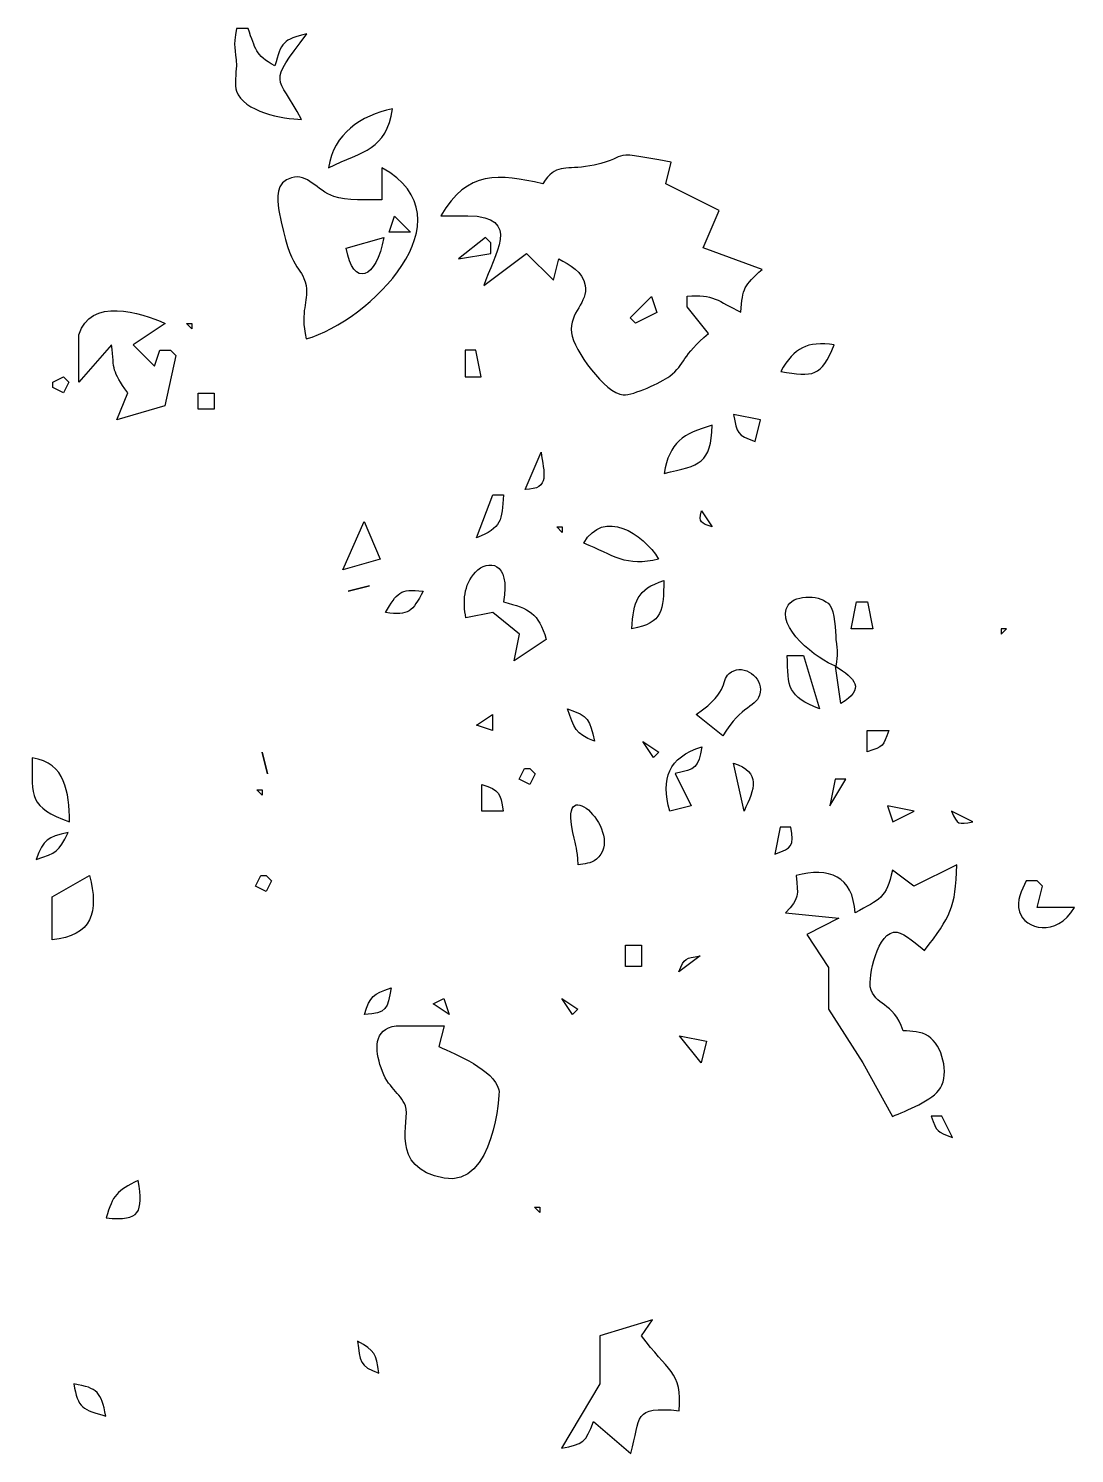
# Model space of a CAD drawing. Header units: centimetres. Extents: x -10.8 to 7.5, y -7.5 to 7.5.
# Drawn here: x 6.061 to 7.421, y 3.04 to 4.893 of the extents above; entities that cross this region are included whole.
import ezdxf

# ---------------------------------------------------------------- set-up
doc = ezdxf.new("R2010")
doc.units = ezdxf.units.CM
doc.header["$MEASUREMENT"] = 0
doc.layers.add('Layer 1', color=7, linetype='Continuous')

msp = doc.modelspace()

# ---------------------------------------------------------------- linework, layer by layer
at = {"layer": 'Layer 1'}
for points, knots in [([(6.34636, 4.8929), (6.35645, 4.86562), (6.35485, 4.85901), (6.38116, 4.84418), (6.38116, 4.84418), (6.38937, 4.87452), (6.39188, 4.87891), (6.42292, 4.88594), (6.42292, 4.88594), (6.37128, 4.81774), (6.38346, 4.83472), (6.41596, 4.77459), (6.41596, 4.77459), (6.39188, 4.77542), (6.33989, 4.78475), (6.33126, 4.81148), (6.33126, 4.81148), (6.32848, 4.81879), (6.33063, 4.83542), (6.33126, 4.84419), (6.33126, 4.84419), (6.32973, 4.86848), (6.32667, 4.8673), (6.33126, 4.89291), (6.33126, 4.89291), (6.33126, 4.89291), (6.34636, 4.8929), (6.34636, 4.8929)], [0, 0, 0, 0, 0.125, 0.125, 0.125, 0.125, 0.25, 0.25, 0.25, 0.25, 0.375, 0.375, 0.375, 0.375, 0.5, 0.5, 0.5, 0.5, 0.625, 0.625, 0.625, 0.625, 0.75, 0.75, 0.75, 0.75, 1, 1, 1, 1]), ([(6.5343, 4.7885), (6.52525, 4.7345), (6.497, 4.73401), (6.45079, 4.71195), (6.45079, 4.71195), (6.4581, 4.75628), (6.49213, 4.7796), (6.5343, 4.7885)], [0, 0, 0, 0, 0.3333333, 0.3333333, 0.3333333, 0.3333333, 1, 1, 1, 1]), ([(6.78499, 4.71341), (6.85145, 4.72385), (6.80274, 4.73763), (6.89634, 4.71891), (6.89634, 4.71891), (6.89634, 4.71891), (6.88938, 4.69107), (6.88938, 4.69107), (6.88938, 4.69107), (6.88938, 4.69107), (6.95897, 4.65627), (6.95897, 4.65627), (6.95897, 4.65627), (6.95897, 4.65627), (6.93809, 4.60755), (6.93809, 4.60755), (6.93809, 4.60755), (6.93809, 4.60755), (7.01464, 4.57971), (7.01464, 4.57971), (7.01464, 4.57971), (6.99091, 4.55827), (6.98938, 4.55584), (6.9868, 4.52403), (6.9868, 4.52403), (6.95764, 4.53857), (6.95103, 4.54797), (6.91721, 4.54491), (6.91721, 4.54491), (6.91721, 4.54491), (6.91721, 4.53099), (6.91721, 4.53099), (6.91721, 4.53099), (6.91721, 4.53099), (6.94505, 4.49619), (6.94505, 4.49619), (6.94505, 4.49619), (6.91004, 4.468), (6.91505, 4.45631), (6.89446, 4.441), (6.89446, 4.441), (6.88326, 4.43265), (6.84783, 4.41595), (6.83405, 4.41671), (6.83405, 4.41671), (6.81081, 4.4181), (6.76919, 4.4751), (6.76675, 4.49723), (6.76675, 4.49723), (6.76383, 4.52395), (6.78874, 4.53676), (6.78471, 4.55882), (6.78471, 4.55882), (6.78144, 4.57705), (6.7646, 4.5854), (6.75019, 4.59362), (6.75019, 4.59362), (6.75019, 4.59362), (6.74323, 4.56578), (6.74323, 4.56578), (6.74323, 4.56578), (6.74323, 4.56578), (6.70843, 4.60058), (6.70843, 4.60058), (6.70843, 4.60058), (6.70843, 4.60058), (6.65276, 4.55882), (6.65276, 4.55882), (6.65276, 4.55882), (6.66557, 4.59835), (6.70377, 4.6486), (6.63188, 4.6495), (6.63188, 4.6495), (6.63188, 4.6495), (6.59709, 4.64952), (6.59709, 4.64952), (6.59709, 4.64952), (6.63147, 4.70909), (6.67246, 4.70387), (6.72932, 4.69107), (6.72932, 4.69107), (6.74721, 4.71772), (6.75667, 4.70896), (6.785, 4.71341), (6.785, 4.71341), (6.785, 4.71341), (6.78499, 4.71341), (6.78499, 4.71341)], [0, 0, 0, 0, 0.0434783, 0.0434783, 0.0434783, 0.0434783, 0.0869565, 0.0869565, 0.0869565, 0.0869565, 0.1304348, 0.1304348, 0.1304348, 0.1304348, 0.173913, 0.173913, 0.173913, 0.173913, 0.2173913, 0.2173913, 0.2173913, 0.2173913, 0.2608696, 0.2608696, 0.2608696, 0.2608696, 0.3043478, 0.3043478, 0.3043478, 0.3043478, 0.3478261, 0.3478261, 0.3478261, 0.3478261, 0.3913043, 0.3913043, 0.3913043, 0.3913043, 0.4347826, 0.4347826, 0.4347826, 0.4347826, 0.4782609, 0.4782609, 0.4782609, 0.4782609, 0.5217391, 0.5217391, 0.5217391, 0.5217391, 0.5652174, 0.5652174, 0.5652174, 0.5652174, 0.6086957, 0.6086957, 0.6086957, 0.6086957, 0.6521739, 0.6521739, 0.6521739, 0.6521739, 0.6956522, 0.6956522, 0.6956522, 0.6956522, 0.7391304, 0.7391304, 0.7391304, 0.7391304, 0.7826087, 0.7826087, 0.7826087, 0.7826087, 0.826087, 0.826087, 0.826087, 0.826087, 0.8695652, 0.8695652, 0.8695652, 0.8695652, 0.9130435, 0.9130435, 0.9130435, 0.9130435, 1, 1, 1, 1]), ([(6.42177, 4.48925), (6.41356, 4.52871), (6.42518, 4.53483), (6.42177, 4.55878), (6.42177, 4.55878), (6.41488, 4.58787), (6.40235, 4.57179), (6.38649, 4.65628), (6.38649, 4.65628), (6.38336, 4.67291), (6.38231, 4.69296), (6.40284, 4.69887), (6.40284, 4.69887), (6.424, 4.70492), (6.4352, 4.68265), (6.45803, 4.6743), (6.45803, 4.6743), (6.4732, 4.6688), (6.50341, 4.67019), (6.52039, 4.67019), (6.52039, 4.67019), (6.52039, 4.67019), (6.52039, 4.71195), (6.52039, 4.71195), (6.52039, 4.71195), (6.63849, 4.64556), (6.50438, 4.51305), (6.42177, 4.48925)], [0, 0, 0, 0, 0.125, 0.125, 0.125, 0.125, 0.25, 0.25, 0.25, 0.25, 0.375, 0.375, 0.375, 0.375, 0.5, 0.5, 0.5, 0.5, 0.625, 0.625, 0.625, 0.625, 0.75, 0.75, 0.75, 0.75, 1, 1, 1, 1]), ([(6.53661, 4.64911), (6.53661, 4.64911), (6.52965, 4.62823), (6.52965, 4.62823), (6.52965, 4.62823), (6.52965, 4.62823), (6.55749, 4.62823), (6.55749, 4.62823), (6.55749, 4.62823), (6.55749, 4.62823), (6.53661, 4.64911), (6.53661, 4.64911)], [0, 0, 0, 0, 0.25, 0.25, 0.25, 0.25, 0.5, 0.5, 0.5, 0.5, 1, 1, 1, 1]), ([(6.47397, 4.60735), (6.48281, 4.55522), (6.51357, 4.56705), (6.52269, 4.62127), (6.52269, 4.62127), (6.52269, 4.62127), (6.47397, 4.60735), (6.47397, 4.60735)], [0, 0, 0, 0, 0.3333333, 0.3333333, 0.3333333, 0.3333333, 1, 1, 1, 1]), ([(6.65491, 4.62127), (6.65491, 4.62127), (6.66187, 4.61431), (6.66187, 4.61431), (6.66187, 4.61431), (6.66187, 4.61431), (6.66187, 4.60039), (6.66187, 4.60039), (6.66187, 4.60039), (6.66187, 4.60039), (6.62011, 4.59343), (6.62011, 4.59343), (6.62011, 4.59343), (6.62011, 4.59343), (6.65491, 4.62127), (6.65491, 4.62127)], [0, 0, 0, 0, 0.2, 0.2, 0.2, 0.2, 0.4, 0.4, 0.4, 0.4, 0.6, 0.6, 0.6, 0.6, 1, 1, 1, 1]), ([(6.12635, 4.49468), (6.12635, 4.49468), (6.12635, 4.43295), (6.12635, 4.43295), (6.12635, 4.43295), (6.12635, 4.43295), (6.16894, 4.48167), (6.16894, 4.48167), (6.16894, 4.48167), (6.17242, 4.44778), (6.16894, 4.44882), (6.18982, 4.41904), (6.18982, 4.41904), (6.18982, 4.41904), (6.1759, 4.38424), (6.1759, 4.38424), (6.1759, 4.38424), (6.1759, 4.38424), (6.23812, 4.40227), (6.23812, 4.40227), (6.23812, 4.40227), (6.23812, 4.40227), (6.25246, 4.46776), (6.25246, 4.46776), (6.25246, 4.46776), (6.25246, 4.46776), (6.2455, 4.47472), (6.2455, 4.47472), (6.2455, 4.47472), (6.2455, 4.47472), (6.23157, 4.47471), (6.23157, 4.47471), (6.23157, 4.47471), (6.23157, 4.47471), (6.22461, 4.45383), (6.22461, 4.45383), (6.22461, 4.45383), (6.22461, 4.45383), (6.19677, 4.48167), (6.19677, 4.48167), (6.19677, 4.48167), (6.19677, 4.48167), (6.23853, 4.50951), (6.23853, 4.50951), (6.23853, 4.50951), (6.20686, 4.52412), (6.14089, 4.54375), (6.12634, 4.49469), (6.12634, 4.49469), (6.12634, 4.49469), (6.12635, 4.49468), (6.12635, 4.49468)], [0, 0, 0, 0, 0.0714286, 0.0714286, 0.0714286, 0.0714286, 0.1428571, 0.1428571, 0.1428571, 0.1428571, 0.2142857, 0.2142857, 0.2142857, 0.2142857, 0.2857143, 0.2857143, 0.2857143, 0.2857143, 0.3571429, 0.3571429, 0.3571429, 0.3571429, 0.4285714, 0.4285714, 0.4285714, 0.4285714, 0.5, 0.5, 0.5, 0.5, 0.5714286, 0.5714286, 0.5714286, 0.5714286, 0.6428571, 0.6428571, 0.6428571, 0.6428571, 0.7142857, 0.7142857, 0.7142857, 0.7142857, 0.7857143, 0.7857143, 0.7857143, 0.7857143, 0.8571429, 0.8571429, 0.8571429, 0.8571429, 1, 1, 1, 1]), ([(6.84314, 4.51663), (6.84314, 4.51663), (6.8501, 4.50967), (6.8501, 4.50967), (6.8501, 4.50967), (6.8501, 4.50967), (6.87794, 4.52359), (6.87794, 4.52359), (6.87794, 4.52359), (6.87794, 4.52359), (6.87098, 4.54447), (6.87098, 4.54447), (6.87098, 4.54447), (6.87098, 4.54447), (6.84314, 4.51663), (6.84314, 4.51663)], [0, 0, 0, 0, 0.2, 0.2, 0.2, 0.2, 0.4, 0.4, 0.4, 0.4, 0.6, 0.6, 0.6, 0.6, 1, 1, 1, 1]), ([(6.26628, 4.50951), (6.26628, 4.50951), (6.27324, 4.50255), (6.27324, 4.50255), (6.27324, 4.50255), (6.27324, 4.50255), (6.27324, 4.50951), (6.27324, 4.50951), (6.27324, 4.50951), (6.27324, 4.50951), (6.26628, 4.50951), (6.26628, 4.50951)], [0, 0, 0, 0, 0.25, 0.25, 0.25, 0.25, 0.5, 0.5, 0.5, 0.5, 1, 1, 1, 1]), ([(7.10848, 4.48167), (7.09143, 4.43963), (7.08078, 4.43991), (7.03889, 4.44687), (7.03889, 4.44687), (7.05657, 4.4784), (7.07285, 4.48633), (7.10848, 4.48167)], [0, 0, 0, 0, 0.3333333, 0.3333333, 0.3333333, 0.3333333, 1, 1, 1, 1]), ([(6.64228, 4.47471), (6.64228, 4.47471), (6.64924, 4.43991), (6.64924, 4.43991), (6.64924, 4.43991), (6.64924, 4.43991), (6.62836, 4.43991), (6.62836, 4.43991), (6.62836, 4.43991), (6.62836, 4.43991), (6.62836, 4.47471), (6.62836, 4.47471), (6.62836, 4.47471), (6.62836, 4.47471), (6.64228, 4.47471), (6.64228, 4.47471)], [0, 0, 0, 0, 0.2, 0.2, 0.2, 0.2, 0.4, 0.4, 0.4, 0.4, 0.6, 0.6, 0.6, 0.6, 1, 1, 1, 1]), ([(6.09254, 4.43295), (6.09254, 4.43295), (6.09254, 4.42599), (6.09254, 4.42599), (6.09254, 4.42599), (6.09254, 4.42599), (6.10646, 4.41903), (6.10646, 4.41903), (6.10646, 4.41903), (6.10646, 4.41903), (6.11342, 4.43295), (6.11342, 4.43295), (6.11342, 4.43295), (6.11342, 4.43295), (6.10646, 4.43991), (6.10646, 4.43991), (6.10646, 4.43991), (6.10646, 4.43991), (6.09254, 4.43295), (6.09254, 4.43295)], [0, 0, 0, 0, 0.1666667, 0.1666667, 0.1666667, 0.1666667, 0.3333333, 0.3333333, 0.3333333, 0.3333333, 0.5, 0.5, 0.5, 0.5, 0.6666667, 0.6666667, 0.6666667, 0.6666667, 1, 1, 1, 1]), ([(6.28153, 4.4188), (6.28153, 4.4188), (6.28153, 4.39792), (6.28153, 4.39792), (6.28153, 4.39792), (6.28153, 4.39792), (6.30241, 4.39792), (6.30241, 4.39792), (6.30241, 4.39792), (6.30241, 4.39792), (6.30241, 4.4188), (6.30241, 4.4188), (6.30241, 4.4188), (6.30241, 4.4188), (6.28153, 4.4188), (6.28153, 4.4188)], [0, 0, 0, 0, 0.2, 0.2, 0.2, 0.2, 0.4, 0.4, 0.4, 0.4, 0.6, 0.6, 0.6, 0.6, 1, 1, 1, 1]), ([(7.01242, 4.384), (7.01242, 4.384), (7.00546, 4.35616), (7.00546, 4.35616), (7.00546, 4.35616), (6.98166, 4.36451), (6.98194, 4.36632), (6.97762, 4.39096), (6.97762, 4.39096), (6.97762, 4.39096), (7.01242, 4.384), (7.01242, 4.384)], [0, 0, 0, 0, 0.25, 0.25, 0.25, 0.25, 0.5, 0.5, 0.5, 0.5, 1, 1, 1, 1]), ([(6.94985, 4.37704), (6.94811, 4.32693), (6.93419, 4.32519), (6.88722, 4.31441), (6.88722, 4.31441), (6.89383, 4.35436), (6.91193, 4.36675), (6.94985, 4.37704)], [0, 0, 0, 0, 0.3333333, 0.3333333, 0.3333333, 0.3333333, 1, 1, 1, 1]), ([(6.70641, 4.29353), (6.74002, 4.29395), (6.73049, 4.31552), (6.72729, 4.34225), (6.72729, 4.34225), (6.72729, 4.34225), (6.70641, 4.29353), (6.70641, 4.29353)], [0, 0, 0, 0, 0.3333333, 0.3333333, 0.3333333, 0.3333333, 1, 1, 1, 1]), ([(6.66438, 4.28657), (6.66438, 4.28657), (6.6435, 4.23089), (6.6435, 4.23089), (6.6435, 4.23089), (6.67607, 4.24342), (6.67635, 4.25337), (6.6783, 4.28657), (6.6783, 4.28657), (6.6783, 4.28657), (6.66438, 4.28657), (6.66438, 4.28657)], [0, 0, 0, 0, 0.25, 0.25, 0.25, 0.25, 0.5, 0.5, 0.5, 0.5, 1, 1, 1, 1]), ([(6.78269, 4.22393), (6.82111, 4.20778), (6.83802, 4.1922), (6.88012, 4.20305), (6.88012, 4.20305), (6.85973, 4.23666), (6.80851, 4.26909), (6.78269, 4.22393)], [0, 0, 0, 0, 0.3333333, 0.3333333, 0.3333333, 0.3333333, 1, 1, 1, 1]), ([(6.94961, 4.24481), (6.94961, 4.24481), (6.93569, 4.26569), (6.93569, 4.26569), (6.93569, 4.26569), (6.93207, 4.24947), (6.93485, 4.25059), (6.94961, 4.24481)], [0, 0, 0, 0, 0.3333333, 0.3333333, 0.3333333, 0.3333333, 1, 1, 1, 1]), ([(6.46951, 4.18914), (6.46951, 4.18914), (6.51823, 4.20306), (6.51823, 4.20306), (6.51823, 4.20306), (6.51823, 4.20306), (6.49735, 4.25178), (6.49735, 4.25178), (6.49735, 4.25178), (6.49735, 4.25178), (6.46951, 4.18915), (6.46951, 4.18915), (6.46951, 4.18915), (6.46951, 4.18915), (6.46951, 4.18914), (6.46951, 4.18914)], [0, 0, 0, 0, 0.2, 0.2, 0.2, 0.2, 0.4, 0.4, 0.4, 0.4, 0.6, 0.6, 0.6, 0.6, 1, 1, 1, 1]), ([(6.74786, 4.24481), (6.74786, 4.24481), (6.75482, 4.23785), (6.75482, 4.23785), (6.75482, 4.23785), (6.75482, 4.23785), (6.75482, 4.24481), (6.75482, 4.24481), (6.75482, 4.24481), (6.75482, 4.24481), (6.74786, 4.24481), (6.74786, 4.24481)], [0, 0, 0, 0, 0.25, 0.25, 0.25, 0.25, 0.5, 0.5, 0.5, 0.5, 1, 1, 1, 1]), ([(6.64212, 4.18628), (6.62611, 4.16923), (6.6257, 4.14766), (6.62952, 4.1265), (6.62952, 4.1265), (6.62952, 4.1265), (6.66432, 4.13346), (6.66432, 4.13346), (6.66432, 4.13346), (6.66432, 4.13346), (6.69912, 4.10562), (6.69912, 4.10562), (6.69912, 4.10562), (6.69912, 4.10562), (6.69216, 4.07082), (6.69216, 4.07082), (6.69216, 4.07082), (6.69216, 4.07082), (6.73392, 4.09866), (6.73392, 4.09866), (6.73392, 4.09866), (6.72334, 4.13353), (6.71249, 4.13847), (6.67825, 4.14738), (6.67825, 4.14738), (6.68813, 4.20055), (6.65772, 4.20292), (6.64213, 4.18628), (6.64213, 4.18628), (6.64213, 4.18628), (6.64212, 4.18628), (6.64212, 4.18628)], [0, 0, 0, 0, 0.1111111, 0.1111111, 0.1111111, 0.1111111, 0.2222222, 0.2222222, 0.2222222, 0.2222222, 0.3333333, 0.3333333, 0.3333333, 0.3333333, 0.4444444, 0.4444444, 0.4444444, 0.4444444, 0.5555556, 0.5555556, 0.5555556, 0.5555556, 0.6666667, 0.6666667, 0.6666667, 0.6666667, 0.7777778, 0.7777778, 0.7777778, 0.7777778, 1, 1, 1, 1]), ([(6.84522, 4.11258), (6.88684, 4.11975), (6.886, 4.13715), (6.88698, 4.17521), (6.88698, 4.17521), (6.85121, 4.16359), (6.8478, 4.148), (6.84522, 4.11258)], [0, 0, 0, 0, 0.3333333, 0.3333333, 0.3333333, 0.3333333, 1, 1, 1, 1]), ([(6.47637, 4.1613), (6.47637, 4.1613), (6.50421, 4.16826), (6.50421, 4.16826), (6.50421, 4.16826), (6.50421, 4.16826), (6.47637, 4.1613), (6.47637, 4.1613)], [0, 0, 0, 0, 0.3333333, 0.3333333, 0.3333333, 0.3333333, 1, 1, 1, 1]), ([(6.52508, 4.13346), (6.55542, 4.1297), (6.56002, 4.13457), (6.57379, 4.1613), (6.57379, 4.1613), (6.54317, 4.16513), (6.54018, 4.15928), (6.52508, 4.13346)], [0, 0, 0, 0, 0.3333333, 0.3333333, 0.3333333, 0.3333333, 1, 1, 1, 1]), ([(7.11052, 4.09866), (7.11031, 4.10973), (7.10899, 4.13492), (7.10252, 4.14334), (7.10252, 4.14334), (7.09215, 4.15649), (7.05854, 4.15795), (7.04865, 4.14334), (7.04865, 4.14334), (7.02965, 4.11557), (7.08804, 4.07145), (7.11052, 4.06386), (7.11052, 4.06386), (7.11275, 4.08077), (7.11296, 4.08126), (7.11052, 4.09866)], [0, 0, 0, 0, 0.2, 0.2, 0.2, 0.2, 0.4, 0.4, 0.4, 0.4, 0.6, 0.6, 0.6, 0.6, 1, 1, 1, 1]), ([(7.13752, 4.14738), (7.13752, 4.14738), (7.13056, 4.11258), (7.13056, 4.11258), (7.13056, 4.11258), (7.13056, 4.11258), (7.1584, 4.11258), (7.1584, 4.11258), (7.1584, 4.11258), (7.1584, 4.11258), (7.15144, 4.14738), (7.15144, 4.14738), (7.15144, 4.14738), (7.15144, 4.14738), (7.13752, 4.14738), (7.13752, 4.14738)], [0, 0, 0, 0, 0.2, 0.2, 0.2, 0.2, 0.4, 0.4, 0.4, 0.4, 0.6, 0.6, 0.6, 0.6, 1, 1, 1, 1]), ([(7.33242, 4.11258), (7.33242, 4.11258), (7.32546, 4.10562), (7.32546, 4.10562), (7.32546, 4.10562), (7.32546, 4.10562), (7.32546, 4.11258), (7.32546, 4.11258), (7.32546, 4.11258), (7.32546, 4.11258), (7.33242, 4.11258), (7.33242, 4.11258)], [0, 0, 0, 0, 0.25, 0.25, 0.25, 0.25, 0.5, 0.5, 0.5, 0.5, 1, 1, 1, 1]), ([(7.04732, 4.07778), (7.04788, 4.03609), (7.04801, 4.02482), (7.08908, 4.00819), (7.08908, 4.00819), (7.08908, 4.00819), (7.0682, 4.07778), (7.0682, 4.07778), (7.0682, 4.07778), (7.0682, 4.07778), (7.04732, 4.07778), (7.04732, 4.07778)], [0, 0, 0, 0, 0.25, 0.25, 0.25, 0.25, 0.5, 0.5, 0.5, 0.5, 1, 1, 1, 1]), ([(7.01212, 4.0299), (7.01525, 4.04973), (6.99103, 4.06665), (6.97482, 4.05635), (6.97482, 4.05635), (6.95749, 4.04535), (6.97649, 4.03352), (6.92896, 4.00123), (6.92896, 4.00123), (6.92896, 4.00123), (6.96376, 3.97339), (6.96376, 3.97339), (6.96376, 3.97339), (6.9877, 4.01459), (7.00886, 4.00944), (7.01213, 4.0299), (7.01213, 4.0299), (7.01213, 4.0299), (7.01212, 4.0299), (7.01212, 4.0299)], [0, 0, 0, 0, 0.1666667, 0.1666667, 0.1666667, 0.1666667, 0.3333333, 0.3333333, 0.3333333, 0.3333333, 0.5, 0.5, 0.5, 0.5, 0.6666667, 0.6666667, 0.6666667, 0.6666667, 1, 1, 1, 1]), ([(7.1099, 4.06386), (7.1099, 4.06386), (7.11686, 4.01514), (7.11686, 4.01514), (7.11686, 4.01514), (7.14901, 4.03456), (7.13614, 4.04771), (7.1099, 4.06386)], [0, 0, 0, 0, 0.3333333, 0.3333333, 0.3333333, 0.3333333, 1, 1, 1, 1]), ([(6.7617, 4.00819), (6.77047, 3.98362), (6.77137, 3.97597), (6.7965, 3.96643), (6.7965, 3.96643), (6.79038, 3.99427), (6.78926, 3.99907), (6.7617, 4.00819)], [0, 0, 0, 0, 0.3333333, 0.3333333, 0.3333333, 0.3333333, 1, 1, 1, 1]), ([(6.64339, 3.98731), (6.64339, 3.98731), (6.66427, 3.98035), (6.66427, 3.98035), (6.66427, 3.98035), (6.66427, 3.98035), (6.66427, 4.00123), (6.66427, 4.00123), (6.66427, 4.00123), (6.66427, 4.00123), (6.64339, 3.98731), (6.64339, 3.98731)], [0, 0, 0, 0, 0.25, 0.25, 0.25, 0.25, 0.5, 0.5, 0.5, 0.5, 1, 1, 1, 1]), ([(6.85967, 3.96588), (6.85967, 3.96588), (6.87359, 3.945), (6.87359, 3.945), (6.87359, 3.945), (6.87359, 3.945), (6.88055, 3.95196), (6.88055, 3.95196), (6.88055, 3.95196), (6.88055, 3.95196), (6.85967, 3.96588), (6.85967, 3.96588)], [0, 0, 0, 0, 0.25, 0.25, 0.25, 0.25, 0.5, 0.5, 0.5, 0.5, 1, 1, 1, 1]), ([(7.15139, 3.98035), (7.15139, 3.98035), (7.15139, 3.95251), (7.15139, 3.95251), (7.15139, 3.95251), (7.17276, 3.95996), (7.17178, 3.95898), (7.17923, 3.98035), (7.17923, 3.98035), (7.17923, 3.98035), (7.15139, 3.98035), (7.15139, 3.98035)], [0, 0, 0, 0, 0.25, 0.25, 0.25, 0.25, 0.5, 0.5, 0.5, 0.5, 1, 1, 1, 1]), ([(6.37174, 3.92403), (6.37174, 3.92403), (6.36478, 3.95187), (6.36478, 3.95187), (6.36478, 3.95187), (6.36478, 3.95187), (6.37174, 3.92403), (6.37174, 3.92403)], [0, 0, 0, 0, 0.3333333, 0.3333333, 0.3333333, 0.3333333, 1, 1, 1, 1]), ([(6.89456, 3.87541), (6.89456, 3.87541), (6.9224, 3.88237), (6.9224, 3.88237), (6.9224, 3.88237), (6.9224, 3.88237), (6.90152, 3.92413), (6.90152, 3.92413), (6.90152, 3.92413), (6.92852, 3.93032), (6.93158, 3.93137), (6.93632, 3.95893), (6.93632, 3.95893), (6.89227, 3.94536), (6.88308, 3.9178), (6.89456, 3.87542), (6.89456, 3.87542), (6.89456, 3.87542), (6.89456, 3.87541), (6.89456, 3.87541)], [0, 0, 0, 0, 0.1666667, 0.1666667, 0.1666667, 0.1666667, 0.3333333, 0.3333333, 0.3333333, 0.3333333, 0.5, 0.5, 0.5, 0.5, 0.6666667, 0.6666667, 0.6666667, 0.6666667, 1, 1, 1, 1]), ([(6.11425, 3.86139), (6.06087, 3.88136), (6.0656, 3.89292), (6.06554, 3.9449), (6.06554, 3.9449), (6.10987, 3.93711), (6.11307, 3.90064), (6.11425, 3.86139)], [0, 0, 0, 0, 0.3333333, 0.3333333, 0.3333333, 0.3333333, 1, 1, 1, 1]), ([(6.70586, 3.93099), (6.70586, 3.93099), (6.6989, 3.91707), (6.6989, 3.91707), (6.6989, 3.91707), (6.6989, 3.91707), (6.71282, 3.91011), (6.71282, 3.91011), (6.71282, 3.91011), (6.71282, 3.91011), (6.71978, 3.92403), (6.71978, 3.92403), (6.71978, 3.92403), (6.71978, 3.92403), (6.71282, 3.93099), (6.71282, 3.93099), (6.71282, 3.93099), (6.71282, 3.93099), (6.70586, 3.93099), (6.70586, 3.93099)], [0, 0, 0, 0, 0.1666667, 0.1666667, 0.1666667, 0.1666667, 0.3333333, 0.3333333, 0.3333333, 0.3333333, 0.5, 0.5, 0.5, 0.5, 0.6666667, 0.6666667, 0.6666667, 0.6666667, 1, 1, 1, 1]), ([(6.79916, 3.81282), (6.83869, 3.84539), (6.74947, 3.93245), (6.76868, 3.84748), (6.76868, 3.84748), (6.77362, 3.82542), (6.7739, 3.82945), (6.7755, 3.80572), (6.7755, 3.80572), (6.78385, 3.80718), (6.79199, 3.8069), (6.79916, 3.81282)], [0, 0, 0, 0, 0.25, 0.25, 0.25, 0.25, 0.5, 0.5, 0.5, 0.5, 1, 1, 1, 1]), ([(6.97721, 3.93795), (6.97721, 3.93795), (6.99113, 3.87532), (6.99113, 3.87532), (6.99113, 3.87532), (7.00477, 3.90497), (7.01389, 3.92508), (6.97721, 3.93795)], [0, 0, 0, 0, 0.3333333, 0.3333333, 0.3333333, 0.3333333, 1, 1, 1, 1]), ([(6.65016, 3.91011), (6.65016, 3.91011), (6.65016, 3.87531), (6.65016, 3.87531), (6.65016, 3.87531), (6.65016, 3.87531), (6.678, 3.87531), (6.678, 3.87531), (6.678, 3.87531), (6.67368, 3.89995), (6.67396, 3.90176), (6.65016, 3.91011)], [0, 0, 0, 0, 0.25, 0.25, 0.25, 0.25, 0.5, 0.5, 0.5, 0.5, 1, 1, 1, 1]), ([(7.1234, 3.91707), (7.1234, 3.91707), (7.10252, 3.88227), (7.10252, 3.88227), (7.10252, 3.88227), (7.10252, 3.88227), (7.10948, 3.91707), (7.10948, 3.91707), (7.10948, 3.91707), (7.10948, 3.91707), (7.1234, 3.91707), (7.1234, 3.91707)], [0, 0, 0, 0, 0.25, 0.25, 0.25, 0.25, 0.5, 0.5, 0.5, 0.5, 1, 1, 1, 1]), ([(6.35786, 3.90315), (6.35786, 3.90315), (6.36482, 3.89619), (6.36482, 3.89619), (6.36482, 3.89619), (6.36482, 3.89619), (6.36482, 3.90315), (6.36482, 3.90315), (6.36482, 3.90315), (6.36482, 3.90315), (6.35786, 3.90315), (6.35786, 3.90315)], [0, 0, 0, 0, 0.25, 0.25, 0.25, 0.25, 0.5, 0.5, 0.5, 0.5, 1, 1, 1, 1]), ([(7.2123, 3.87527), (7.2123, 3.87527), (7.18446, 3.86135), (7.18446, 3.86135), (7.18446, 3.86135), (7.18446, 3.86135), (7.1775, 3.88223), (7.1775, 3.88223), (7.1775, 3.88223), (7.1775, 3.88223), (7.2123, 3.87527), (7.2123, 3.87527)], [0, 0, 0, 0, 0.25, 0.25, 0.25, 0.25, 0.5, 0.5, 0.5, 0.5, 1, 1, 1, 1]), ([(7.28876, 3.86135), (7.26913, 3.8585), (7.26893, 3.85669), (7.26092, 3.87527), (7.26092, 3.87527), (7.26092, 3.87527), (7.28876, 3.86135), (7.28876, 3.86135)], [0, 0, 0, 0, 0.3333333, 0.3333333, 0.3333333, 0.3333333, 1, 1, 1, 1]), ([(7.05206, 3.85439), (7.05533, 3.82975), (7.05477, 3.82794), (7.03118, 3.81959), (7.03118, 3.81959), (7.03118, 3.81959), (7.03814, 3.85439), (7.03814, 3.85439), (7.03814, 3.85439), (7.03814, 3.85439), (7.05206, 3.85439), (7.05206, 3.85439)], [0, 0, 0, 0, 0.25, 0.25, 0.25, 0.25, 0.5, 0.5, 0.5, 0.5, 1, 1, 1, 1]), ([(6.11247, 3.84743), (6.0996, 3.82238), (6.09765, 3.82078), (6.07071, 3.81263), (6.07071, 3.81263), (6.08101, 3.83942), (6.0847, 3.84116), (6.11247, 3.84743)], [0, 0, 0, 0, 0.3333333, 0.3333333, 0.3333333, 0.3333333, 1, 1, 1, 1]), ([(7.26765, 3.80567), (7.26633, 3.7486), (7.25944, 3.73858), (7.22589, 3.69432), (7.22589, 3.69432), (7.21789, 3.70044), (7.19958, 3.7168), (7.19033, 3.71798), (7.19033, 3.71798), (7.16347, 3.72125), (7.15289, 3.65715), (7.15525, 3.64685), (7.15525, 3.64685), (7.1611, 3.62159), (7.18462, 3.62855), (7.19805, 3.58992), (7.19805, 3.58992), (7.20946, 3.58902), (7.22067, 3.58936), (7.23076, 3.58282), (7.23076, 3.58282), (7.24906, 3.57099), (7.25776, 3.53417), (7.24649, 3.51545), (7.24649, 3.51545), (7.23695, 3.49944), (7.20125, 3.48539), (7.18413, 3.47856), (7.18413, 3.47856), (7.18413, 3.47856), (7.14557, 3.54815), (7.14557, 3.54815), (7.14557, 3.54815), (7.14557, 3.54815), (7.10089, 3.61774), (7.10089, 3.61774), (7.10089, 3.61774), (7.10089, 3.61774), (7.10089, 3.67195), (7.10089, 3.67195), (7.10089, 3.67195), (7.10089, 3.67195), (7.07277, 3.71517), (7.07277, 3.71517), (7.07277, 3.71517), (7.07277, 3.71517), (7.11453, 3.73605), (7.11453, 3.73605), (7.11453, 3.73605), (7.11453, 3.73605), (7.04494, 3.74301), (7.04494, 3.74301), (7.04494, 3.74301), (7.06331, 3.76298), (7.0615, 3.76507), (7.05886, 3.79173), (7.05886, 3.79173), (7.10138, 3.80328), (7.13298, 3.7911), (7.13541, 3.74301), (7.13541, 3.74301), (7.16763, 3.76104), (7.17591, 3.76138), (7.18413, 3.79869), (7.18413, 3.79869), (7.18413, 3.79869), (7.21197, 3.77781), (7.21197, 3.77781), (7.21197, 3.77781), (7.21197, 3.77781), (7.26765, 3.80565), (7.26765, 3.80565), (7.26765, 3.80565), (7.26765, 3.80565), (7.26765, 3.80567), (7.26765, 3.80567)], [0, 0, 0, 0, 0.05, 0.05, 0.05, 0.05, 0.1, 0.1, 0.1, 0.1, 0.15, 0.15, 0.15, 0.15, 0.2, 0.2, 0.2, 0.2, 0.25, 0.25, 0.25, 0.25, 0.3, 0.3, 0.3, 0.3, 0.35, 0.35, 0.35, 0.35, 0.4, 0.4, 0.4, 0.4, 0.45, 0.45, 0.45, 0.45, 0.5, 0.5, 0.5, 0.5, 0.55, 0.55, 0.55, 0.55, 0.6, 0.6, 0.6, 0.6, 0.65, 0.65, 0.65, 0.65, 0.7, 0.7, 0.7, 0.7, 0.75, 0.75, 0.75, 0.75, 0.8, 0.8, 0.8, 0.8, 0.85, 0.85, 0.85, 0.85, 0.9, 0.9, 0.9, 0.9, 1, 1, 1, 1]), ([(6.09152, 3.76392), (6.09152, 3.76392), (6.09152, 3.70824), (6.09152, 3.70824), (6.09152, 3.70824), (6.14386, 3.71255), (6.15248, 3.74513), (6.14024, 3.79175), (6.14024, 3.79175), (6.14024, 3.79175), (6.09152, 3.76391), (6.09152, 3.76391), (6.09152, 3.76391), (6.09152, 3.76391), (6.09152, 3.76392), (6.09152, 3.76392)], [0, 0, 0, 0, 0.2, 0.2, 0.2, 0.2, 0.4, 0.4, 0.4, 0.4, 0.6, 0.6, 0.6, 0.6, 1, 1, 1, 1]), ([(6.36293, 3.79175), (6.36293, 3.79175), (6.35597, 3.77783), (6.35597, 3.77783), (6.35597, 3.77783), (6.35597, 3.77783), (6.36989, 3.77087), (6.36989, 3.77087), (6.36989, 3.77087), (6.36989, 3.77087), (6.37685, 3.78479), (6.37685, 3.78479), (6.37685, 3.78479), (6.37685, 3.78479), (6.36989, 3.79175), (6.36989, 3.79175), (6.36989, 3.79175), (6.36989, 3.79175), (6.36293, 3.79175), (6.36293, 3.79175)], [0, 0, 0, 0, 0.1666667, 0.1666667, 0.1666667, 0.1666667, 0.3333333, 0.3333333, 0.3333333, 0.3333333, 0.5, 0.5, 0.5, 0.5, 0.6666667, 0.6666667, 0.6666667, 0.6666667, 1, 1, 1, 1]), ([(7.37201, 3.78479), (7.37201, 3.78479), (7.37897, 3.77783), (7.37897, 3.77783), (7.37897, 3.77783), (7.37897, 3.77783), (7.37201, 3.74999), (7.37201, 3.74999), (7.37201, 3.74999), (7.37201, 3.74999), (7.42073, 3.75), (7.42073, 3.75), (7.42073, 3.75), (7.39693, 3.7104), (7.35636, 3.72202), (7.34905, 3.74464), (7.34905, 3.74464), (7.34453, 3.75884), (7.35246, 3.77234), (7.3581, 3.7848), (7.3581, 3.7848), (7.3581, 3.7848), (7.37201, 3.78479), (7.37201, 3.78479)], [0, 0, 0, 0, 0.1428571, 0.1428571, 0.1428571, 0.1428571, 0.2857143, 0.2857143, 0.2857143, 0.2857143, 0.4285714, 0.4285714, 0.4285714, 0.4285714, 0.5714286, 0.5714286, 0.5714286, 0.5714286, 0.7142857, 0.7142857, 0.7142857, 0.7142857, 1, 1, 1, 1]), ([(6.83681, 3.70128), (6.83681, 3.70128), (6.83681, 3.67344), (6.83681, 3.67344), (6.83681, 3.67344), (6.83681, 3.67344), (6.85768, 3.67344), (6.85768, 3.67344), (6.85768, 3.67344), (6.85768, 3.67344), (6.85768, 3.70128), (6.85768, 3.70128), (6.85768, 3.70128), (6.85768, 3.70128), (6.83681, 3.70128), (6.83681, 3.70128)], [0, 0, 0, 0, 0.2, 0.2, 0.2, 0.2, 0.4, 0.4, 0.4, 0.4, 0.6, 0.6, 0.6, 0.6, 1, 1, 1, 1]), ([(6.90638, 3.66649), (6.90638, 3.66649), (6.93422, 3.68737), (6.93422, 3.68737), (6.93422, 3.68737), (6.91425, 3.68354), (6.91425, 3.68535), (6.90638, 3.66649)], [0, 0, 0, 0, 0.3333333, 0.3333333, 0.3333333, 0.3333333, 1, 1, 1, 1]), ([(6.49763, 3.61096), (6.52651, 3.61256), (6.52776, 3.6182), (6.53243, 3.64576), (6.53243, 3.64576), (6.50779, 3.63664), (6.50591, 3.63602), (6.49763, 3.61096)], [0, 0, 0, 0, 0.3333333, 0.3333333, 0.3333333, 0.3333333, 1, 1, 1, 1]), ([(6.58707, 3.62491), (6.58707, 3.62491), (6.60795, 3.61099), (6.60795, 3.61099), (6.60795, 3.61099), (6.60795, 3.61099), (6.60099, 3.63187), (6.60099, 3.63187), (6.60099, 3.63187), (6.60099, 3.63187), (6.58707, 3.62491), (6.58707, 3.62491)], [0, 0, 0, 0, 0.25, 0.25, 0.25, 0.25, 0.5, 0.5, 0.5, 0.5, 1, 1, 1, 1]), ([(6.75409, 3.63186), (6.75409, 3.63186), (6.76801, 3.61098), (6.76801, 3.61098), (6.76801, 3.61098), (6.76801, 3.61098), (6.77497, 3.61794), (6.77497, 3.61794), (6.77497, 3.61794), (6.77497, 3.61794), (6.75409, 3.63186), (6.75409, 3.63186)], [0, 0, 0, 0, 0.25, 0.25, 0.25, 0.25, 0.5, 0.5, 0.5, 0.5, 1, 1, 1, 1]), ([(6.53889, 3.59644), (6.50841, 3.59171), (6.51161, 3.56498), (6.5192, 3.54167), (6.5192, 3.54167), (6.52776, 3.51515), (6.54439, 3.50945), (6.55087, 3.49205), (6.55087, 3.49205), (6.55804, 3.4727), (6.52804, 3.41202), (6.60112, 3.3981), (6.60112, 3.3981), (6.66633, 3.38571), (6.67364, 3.50896), (6.67252, 3.51321), (6.67252, 3.51321), (6.6657, 3.53924), (6.61712, 3.559), (6.59416, 3.56923), (6.59416, 3.56923), (6.59416, 3.56923), (6.60112, 3.59644), (6.60112, 3.59644), (6.60112, 3.59644), (6.60112, 3.59644), (6.53889, 3.59644), (6.53889, 3.59644)], [0, 0, 0, 0, 0.125, 0.125, 0.125, 0.125, 0.25, 0.25, 0.25, 0.25, 0.375, 0.375, 0.375, 0.375, 0.5, 0.5, 0.5, 0.5, 0.625, 0.625, 0.625, 0.625, 0.75, 0.75, 0.75, 0.75, 1, 1, 1, 1]), ([(6.90734, 3.58315), (6.90734, 3.58315), (6.93518, 3.54835), (6.93518, 3.54835), (6.93518, 3.54835), (6.93518, 3.54835), (6.94214, 3.57619), (6.94214, 3.57619), (6.94214, 3.57619), (6.94214, 3.57619), (6.90734, 3.58315), (6.90734, 3.58315)], [0, 0, 0, 0, 0.25, 0.25, 0.25, 0.25, 0.5, 0.5, 0.5, 0.5, 1, 1, 1, 1]), ([(7.24826, 3.47876), (7.24826, 3.47876), (7.26218, 3.45092), (7.26218, 3.45092), (7.26218, 3.45092), (7.24158, 3.4592), (7.24186, 3.45781), (7.23434, 3.47876), (7.23434, 3.47876), (7.23434, 3.47876), (7.24826, 3.47876), (7.24826, 3.47876)], [0, 0, 0, 0, 0.25, 0.25, 0.25, 0.25, 0.5, 0.5, 0.5, 0.5, 1, 1, 1, 1]), ([(6.20361, 3.39533), (6.20967, 3.35357), (6.20681, 3.34216), (6.16185, 3.34661), (6.16185, 3.34661), (6.17083, 3.37681), (6.17535, 3.38148), (6.20361, 3.39533)], [0, 0, 0, 0, 0.3333333, 0.3333333, 0.3333333, 0.3333333, 1, 1, 1, 1]), ([(6.71864, 3.36054), (6.71864, 3.36054), (6.7256, 3.35358), (6.7256, 3.35358), (6.7256, 3.35358), (6.7256, 3.35358), (6.7256, 3.36054), (6.7256, 3.36054), (6.7256, 3.36054), (6.7256, 3.36054), (6.71864, 3.36054), (6.71864, 3.36054)], [0, 0, 0, 0, 0.25, 0.25, 0.25, 0.25, 0.5, 0.5, 0.5, 0.5, 1, 1, 1, 1]), ([(6.87192, 3.21422), (6.87192, 3.21422), (6.858, 3.19334), (6.858, 3.19334), (6.858, 3.19334), (6.8905, 3.1479), (6.91173, 3.14678), (6.90672, 3.09591), (6.90672, 3.09591), (6.84624, 3.10183), (6.85668, 3.08832), (6.84409, 3.04023), (6.84409, 3.04023), (6.84409, 3.04023), (6.79537, 3.08199), (6.79537, 3.08199), (6.79537, 3.08199), (6.78521, 3.05464), (6.78236, 3.05213), (6.75361, 3.04719), (6.75361, 3.04719), (6.75361, 3.04719), (6.80365, 3.13077), (6.80365, 3.13077), (6.80365, 3.13077), (6.80365, 3.13077), (6.80365, 3.19334), (6.80365, 3.19334), (6.80365, 3.19334), (6.80365, 3.19334), (6.87192, 3.21422), (6.87192, 3.21422)], [0, 0, 0, 0, 0.1111111, 0.1111111, 0.1111111, 0.1111111, 0.2222222, 0.2222222, 0.2222222, 0.2222222, 0.3333333, 0.3333333, 0.3333333, 0.3333333, 0.4444444, 0.4444444, 0.4444444, 0.4444444, 0.5555556, 0.5555556, 0.5555556, 0.5555556, 0.6666667, 0.6666667, 0.6666667, 0.6666667, 0.7777778, 0.7777778, 0.7777778, 0.7777778, 1, 1, 1, 1]), ([(6.5165, 3.14462), (6.49082, 3.15388), (6.49179, 3.16028), (6.48866, 3.18638), (6.48866, 3.18638), (6.51197, 3.17323), (6.51211, 3.17079), (6.5165, 3.14462)], [0, 0, 0, 0, 0.3333333, 0.3333333, 0.3333333, 0.3333333, 1, 1, 1, 1]), ([(6.16149, 3.08895), (6.13156, 3.09661), (6.12495, 3.0996), (6.11973, 3.13071), (6.11973, 3.13071), (6.15146, 3.12528), (6.15467, 3.11999), (6.16149, 3.08895)], [0, 0, 0, 0, 0.3333333, 0.3333333, 0.3333333, 0.3333333, 1, 1, 1, 1])]:
    msp.add_open_spline(points, degree=3, knots=knots, dxfattribs=at)

doc.saveas('drawing.dxf')
